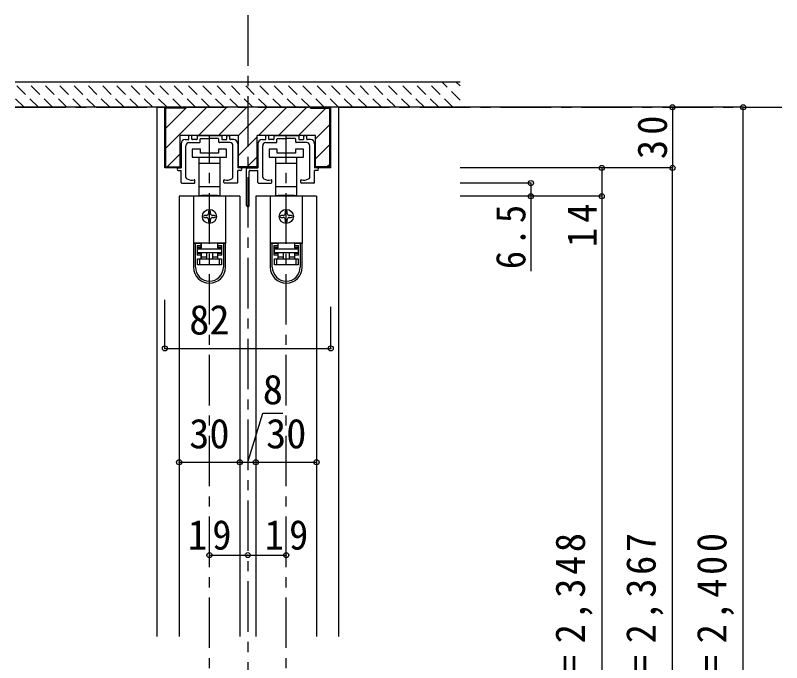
# Model space of a CAD drawing. Units: millimetres, scale not verified. Extents: x -973 to 977, y -718 to 696.
# Drawn here: x 175 to 554, y -322.8 to -2.5 of the extents above; entities that cross this region are included whole.
import ezdxf
from ezdxf.enums import TextEntityAlignment as Align

# ---------------------------------------------------------------- set-up
doc = ezdxf.new("R2010")
doc.units = ezdxf.units.MM
doc.header["$LTSCALE"] = 5
doc.header["$PDMODE"] = 32
doc.header["$PDSIZE"] = 2.5
doc.linetypes.add('CHAIN1', pattern=[8, 5, -1, 1, -1])
doc.linetypes.add('DASHED1', pattern=[1.8, 1.2, -0.6])
for name, color, linetype in [('0-1_通り芯', 4, 'CHAIN1'), ('0-4_枠', 3, 'Continuous'), ('0-6_扉', 6, 'Continuous'), ('0-7_金物', 7, 'Continuous'), ('0-A_文字', 7, 'Continuous'), ('0-B_寸法', 7, 'Continuous'), ('0-C_ハッチ', 4, 'Continuous')]:
    doc.layers.add(name, color=color, linetype=linetype)
doc.styles.add('ＭＳ ゴシック', font='')
doc.styles.get('ＭＳ ゴシック').set_extended_font_data('MS Gothic')

# ---------------------------------------------------------------- blocks, each defined once
blk = doc.blocks.new('下荷重(戸車)')
at = {"layer": '0-7_金物'}
for p, q in [((8.5, 37.107), (4.5, 37.107)), ((5.25, 30.107), (5.25, 33.107)), ((-5.25, 30.107), (0, 30.107)), ((0, 30.107), (5.25, 30.107)), ((5.25, 18.507), (5.25, 30.107)), ((0, 18.507), (-5.25, 18.507)), ((-5.25, 18.507), (-5.25, 14.107)), ((5.25, 18.507), (0, 18.507)), ((5.25, 14.107), (5.25, 18.507)), ((7.9, 13.807), (-7.9, 13.807)), ((-7.9, 13.807), (-7.9, -9.493)), ((-5.25, 14.107), (-4, 14.107)), ((-4, 14.107), (-4, 13.807)), ((4, 14.107), (-4, 14.107)), ((4, 14.107), (5.25, 14.107)), ((4, 13.807), (4, 14.107)), ((7.9, 13.807), (7.9, -9.493)), ((-1.5, 4.307), (-2.5, 4.307)), ((-0.5, 6.307), (-0.5, 5.307)), ((0.5, 5.307), (0.5, 6.307)), ((2.5, 4.307), (1.5, 4.307)), ((-2.5, 3.307), (-1.5, 3.307)), ((-0.5, 2.307), (-0.5, 1.307)), ((0.5, 1.307), (0.5, 2.307)), ((1.5, 3.307), (2.5, 3.307)), ((7.9, -9.493), (-7.9, -9.493)), ((-7.9, -9.493), (-7.9, -9.593)), ((-6.9, -9.593), (-7.9, -9.593)), ((-7.9, -9.593), (-7.9, -21.293)), ((-4.2, -9.593), (-6.9, -9.593)), ((-6.9, -21.293), (-6.9, -9.593)), ((-6.1, -10.593), (-6.1, -15.293)), ((-6.1, -10.593), (-4.2, -10.593)), ((-4.9, -9.593), (-4.9, -9.493)), ((-4.2, -9.593), (-4.2, -10.593)), ((-4, -11.693), (-4, -9.493)), ((4, -9.493), (4, -11.693)), ((6.9, -9.593), (4.2, -9.593)), ((4.2, -10.593), (4.2, -9.593)), ((4.2, -11.593), (4.2, -10.593)), ((4.2, -10.593), (6.1, -10.593)), ((4.9, -9.493), (4.9, -9.593)), ((6.1, -15.293), (6.1, -10.593)), ((6.9, -9.593), (6.9, -21.293)), ((7.9, -9.593), (6.9, -9.593)), ((7.9, -9.493), (7.9, -9.593)), ((7.9, -21.293), (7.9, -9.593)), ((-6.1, -14.293), (-4.2, -14.293)), ((-5.9, -11.693), (-5.9, -12.193)), ((-4, -11.693), (-5.9, -11.693)), ((-5.9, -12.193), (5.9, -12.193)), ((-5.9, -14.193), (-5.9, -12.193)), ((5.9, -14.193), (-5.9, -14.193)), ((-4.2, -14.293), (-4.2, -15.293)), ((-4, -16.193), (-4, -14.193)), ((-1.5, -14.193), (-1.5, -17.193)), ((1.5, -14.193), (1.5, -17.193)), ((5.9, -11.693), (4, -11.693)), ((6.1, -11.593), (4.2, -11.593)), ((5.9, -12.193), (5.9, -11.693)), ((5.9, -12.193), (5.9, -14.193)), ((-4.2, -15.293), (-6.1, -15.293)), ((-5.9, -17.193), (-4.9, -17.193)), ((-4.9, -17.193), (4.9, -17.193)), ((-4.9, -17.193), (-4.9, -20.193)), ((-4.2, -15.293), (-4.2, -17.193)), ((1.5, -16.193), (4, -16.193)), ((6.1, -15.293), (4.2, -15.293)), ((4.2, -17.193), (4.2, -15.293)), ((4.9, -17.193), (5.9, -17.193)), ((5.9, -17.193), (5.9, -20.193)), ((4.9, -20.193), (-4.9, -20.193))]:
    blk.add_line(p, q, dxfattribs=at)
for points in [[(-8.5, 33.107), (0, 33.107), (8.5, 33.107), (8.5, 37.107)], [(4.5, 37.107), (4.5, 35.107), (-4.5, 35.107), (-4.5, 37.107), (-8.5, 37.107), (-8.5, 33.107)], [(-5.25, 33.107), (-5.25, 30.107), (-5.25, 18.507)], [(-4.2, -10.593), (-4.2, -11.593), (-6.1, -11.593)], [(4, -14.193), (4, -16.193), (4, -17.193)], [(4.2, -15.293), (4.2, -14.293), (6.1, -14.293)], [(-4.9, -20.193), (-5.9, -20.193), (-5.9, -17.193)], [(-4, -17.193), (-4, -16.193), (-1.5, -16.193)], [(5.9, -20.193), (4.9, -20.193), (4.9, -17.193)]]:
    blk.add_lwpolyline(points, dxfattribs=at)
blk.add_circle((0, 3.807), 3.5, dxfattribs=at)
for centre, radius, start, end in [((-2.5, 3.807), 0.5, 90, 180), ((-2.5, 3.807), 0.5, 180, 270), ((-1.5, 5.307), 1, 270, 0), ((0, 6.307), 0.5, 90, 180), ((0, 6.307), 0.5, 0, 90), ((1.5, 5.307), 1, 180, 270), ((2.5, 3.807), 0.5, 0, 90), ((2.5, 3.807), 0.5, 270, 0), ((-1.5, 2.307), 1, 0, 90), ((0, 1.307), 0.5, 180, 270), ((0, 1.307), 0.5, 270, 0), ((1.5, 2.307), 1, 90, 180), ((0, -21.293), 7.9, 180, 0), ((0, -21.293), 6.9, 180, 0)]:
    blk.add_arc(centre, radius, start, end, dxfattribs=at)
blk = doc.blocks.new('03')
at = {"layer": '0-B_寸法'}
for p, q in [((-9.229, 7.776), (-9.229, 9.176)), ((-8.029, 9.476), (-8.929, 9.476)), ((-7.729, 7.776), (-7.729, 9.176)), ((-5.229, 9.176), (-5.229, 7.776)), ((-4.929, 9.476), (6.771, 9.476)), ((-3.729, 6.276), (-3.729, 7.676)), ((-3.429, 7.976), (0.621, 7.976)), ((0.921, 8.276), (0.621, 7.976)), ((0.921, 8.276), (1.221, 7.976)), ((5.271, 7.976), (1.221, 7.976)), ((5.571, 6.276), (5.571, 7.676)), ((7.071, 9.176), (7.071, 7.776)), ((9.571, 7.776), (9.571, 9.176)), ((9.871, 9.476), (10.771, 9.476)), ((11.071, 7.776), (11.071, 9.176)), ((-13.079, 5.476), (-13.079, -6.524)), ((-11.079, 7.476), (-9.529, 7.476)), ((-10.679, -11.096), (-10.679, 4.476)), ((-9.229, 5.976), (-4.029, 5.976)), ((-5.529, 7.476), (-7.429, 7.476)), ((11.071, 5.976), (5.871, 5.976)), ((7.371, 7.476), (9.271, 7.476)), ((12.921, 7.476), (11.371, 7.476)), ((12.521, -11.096), (12.521, 4.476)), ((14.921, 5.476), (14.921, -6.524)), ((-18.679, -25.124), (-18.679, -7.024)), ((-18.179, -6.524), (-13.079, -6.524)), ((16.321, -6.524), (14.921, -6.524)), ((-17.479, -25.124), (-17.479, -8.224)), ((-16.979, -7.724), (-13.079, -7.724)), ((-13.079, -13.724), (-13.079, -7.724)), ((16.321, -7.724), (14.921, -7.724)), ((14.921, -13.724), (14.921, -7.724)), ((-12.779, -14.024), (-6.529, -14.024)), ((-6.229, -13.724), (-6.229, -12.649)), ((8.071, -13.724), (8.071, -12.649)), ((14.621, -14.024), (8.371, -14.024))]:
    blk.add_line(p, q, dxfattribs=at)
for centre, radius, start, end in [((-9.529, 7.776), 0.3, 270, 0), ((-8.929, 9.176), 0.3, 90, 180), ((-8.029, 9.176), 0.3, 0, 90), ((-7.429, 7.776), 0.3, 180, 270), ((-5.529, 7.776), 0.3, 270, 0), ((-4.929, 9.176), 0.3, 90, 180), ((-3.429, 7.676), 0.3, 90, 180), ((5.271, 7.676), 0.3, 0, 90), ((6.771, 9.176), 0.3, 0, 90), ((7.371, 7.776), 0.3, 180, 270), ((9.271, 7.776), 0.3, 270, 0), ((9.871, 9.176), 0.3, 90, 180), ((10.771, 9.176), 0.3, 0, 90), ((11.371, 7.776), 0.3, 180, 270), ((-11.079, 5.476), 2, 90, 180), ((-9.229, 4.476), 1.5, 90, 180), ((-4.029, 6.276), 0.3, 270, 0), ((5.871, 6.276), 0.3, 180, 270), ((11.071, 4.476), 1.5, 0, 90), ((12.921, 5.476), 2, 0, 90), ((-18.179, -7.024), 0.5, 90, 180), ((16.321, -7.124), 0.6, 0, 90), ((16.321, -7.124), 0.6, 270, 0), ((-16.979, -8.224), 0.5, 90, 180), ((-9.679, -11.096), 1, 180, 243.25632), ((11.521, -11.096), 1, 296.74368, 0), ((-12.779, -13.724), 0.3, 180, 270), ((-7.879, -7.524), 5, 243.25632, 284.75682), ((-6.529, -12.649), 0.3, 0, 104.75682), ((-6.529, -13.724), 0.3, 270, 0), ((8.371, -12.649), 0.3, 75.24318, 180), ((8.371, -13.724), 0.3, 180, 270), ((9.721, -7.524), 5, 255.24318, 296.74368), ((14.621, -13.724), 0.3, 270, 0), ((-18.079, -25.124), 0.6, 180, 0)]:
    blk.add_arc(centre, radius, start, end, dxfattribs=at)
blk = doc.blocks.new('02')
at = {"layer": '0-B_寸法'}
for p, q in [((-10.15, 6.923), (-10.15, 8.323)), ((-8.95, 8.623), (-9.85, 8.623)), ((-8.65, 6.923), (-8.65, 8.323)), ((-6.15, 8.323), (-6.15, 6.923)), ((-5.85, 8.623), (5.85, 8.623)), ((6.15, 8.323), (6.15, 6.923)), ((8.65, 6.923), (8.65, 8.323)), ((8.95, 8.623), (9.85, 8.623)), ((10.15, 6.923), (10.15, 8.323)), ((-14, 4.623), (-14, -7.377)), ((-12, 6.623), (-10.45, 6.623)), ((-10.15, 5.123), (-4.95, 5.123)), ((-6.45, 6.623), (-8.35, 6.623)), ((-4.65, 5.423), (-4.65, 6.823)), ((-4.35, 7.123), (-0.3, 7.123)), ((0, 7.423), (-0.3, 7.123)), ((0, 7.423), (0.3, 7.123)), ((4.35, 7.123), (0.3, 7.123)), ((4.65, 5.423), (4.65, 6.823)), ((10.15, 5.123), (4.95, 5.123)), ((6.45, 6.623), (8.35, 6.623)), ((12, 6.623), (10.45, 6.623)), ((14, 4.623), (14, -7.377)), ((-11.6, -11.949), (-11.6, 3.623)), ((11.6, -11.949), (11.6, 3.623)), ((-15.4, -7.377), (-14, -7.377)), ((15.4, -7.377), (14, -7.377)), ((-15.4, -8.577), (-14, -8.577)), ((-14, -14.577), (-14, -8.577)), ((15.4, -8.577), (14, -8.577)), ((14, -14.577), (14, -8.577)), ((-13.7, -14.877), (-7.45, -14.877)), ((-7.15, -14.577), (-7.15, -13.502)), ((7.15, -14.577), (7.15, -13.502)), ((13.7, -14.877), (7.45, -14.877))]:
    blk.add_line(p, q, dxfattribs=at)
for centre, radius, start, end in [((-9.85, 8.323), 0.3, 90, 180), ((-8.95, 8.323), 0.3, 0, 90), ((-5.85, 8.323), 0.3, 90, 180), ((5.85, 8.323), 0.3, 0, 90), ((8.95, 8.323), 0.3, 90, 180), ((9.85, 8.323), 0.3, 0, 90), ((-12, 4.623), 2, 90, 180), ((-10.15, 3.623), 1.5, 90, 180), ((-10.45, 6.923), 0.3, 270, 0), ((-8.35, 6.923), 0.3, 180, 270), ((-6.45, 6.923), 0.3, 270, 0), ((-4.95, 5.423), 0.3, 270, 0), ((-4.35, 6.823), 0.3, 90, 180), ((4.35, 6.823), 0.3, 0, 90), ((4.95, 5.423), 0.3, 180, 270), ((6.45, 6.923), 0.3, 180, 270), ((8.35, 6.923), 0.3, 270, 0), ((10.45, 6.923), 0.3, 180, 270), ((10.15, 3.623), 1.5, 0, 90), ((12, 4.623), 2, 0, 90), ((-15.4, -7.977), 0.6, 90, 180), ((15.4, -7.977), 0.6, 0, 90), ((-15.4, -7.977), 0.6, 180, 270), ((15.4, -7.977), 0.6, 270, 0), ((-13.7, -14.577), 0.3, 180, 270), ((-10.6, -11.949), 1, 180, 243.25632), ((-8.8, -8.377), 5, 243.25632, 284.75682), ((-7.45, -13.502), 0.3, 0, 104.75682), ((-7.45, -14.577), 0.3, 270, 0), ((7.45, -13.502), 0.3, 75.24318, 180), ((7.45, -14.577), 0.3, 180, 270), ((8.8, -8.377), 5, 255.24318, 296.74368), ((10.6, -11.949), 1, 296.74368, 0), ((13.7, -14.577), 0.3, 270, 0)]:
    blk.add_arc(centre, radius, start, end, dxfattribs=at)

msp = doc.modelspace()

# ---------------------------------------------------------------- linework, layer by layer
at = {"layer": '0-1_通り芯'}
for p, q in [((289.986, -2.5), (289.986, -577.5)), ((174.986, -48), (553.986, -48)), ((270.986, -555.5), (270.986, -62)), ((308.986, -555.5), (308.986, -62))]:
    msp.add_line(p, q, dxfattribs=at)
at = {"layer": '0-4_枠', "color": 4}
for p, q in [((244.986, -48), (248.986, -48)), ((244.986, -48), (244.986, -309.75)), ((334.986, -48), (330.986, -48)), ((334.986, -309.75), (334.986, -48))]:
    msp.add_line(p, q, dxfattribs=at)
at = {"layer": '0-4_枠'}
for p, q in [((248.986, -78), (248.986, -48)), ((330.986, -48), (248.986, -48)), ((249.486, -77.5), (249.486, -48.5)), ((258.986, -48.5), (249.486, -48.5)), ((258.986, -48.5), (258.986, -48)), ((320.986, -48.5), (320.986, -48)), ((320.986, -48.5), (330.486, -48.5)), ((330.486, -77.5), (330.486, -48.5)), ((330.986, -78), (330.986, -48)), ((256.586, -78), (256.586, -62)), ((285.386, -62), (256.586, -62)), ((285.386, -78), (285.386, -62)), ((294.586, -78), (294.586, -62)), ((323.386, -62), (294.586, -62)), ((323.386, -78), (323.386, -62)), ((256.586, -78), (248.986, -78)), ((249.486, -77.5), (256.586, -77.5)), ((294.586, -77.5), (285.386, -77.5)), ((294.586, -78), (285.386, -78)), ((330.486, -77.5), (323.386, -77.5)), ((330.986, -78), (323.386, -78))]:
    msp.add_line(p, q, dxfattribs=at)
at = {"layer": '0-6_扉'}
for p, q in [((285.986, -92), (255.986, -92)), ((255.986, -92), (255.986, -309.75)), ((285.986, -92), (285.986, -309.75)), ((323.986, -92), (293.986, -92)), ((293.986, -92), (293.986, -309.75)), ((323.986, -92), (323.986, -309.75))]:
    msp.add_line(p, q, dxfattribs=at)
at = {"layer": '0-7_金物', "color": 6}
msp.add_line((323.986, -92), (293.986, -92), dxfattribs=at)
at = {"layer": '0-B_寸法', "color": 2}
for p, q in [((294.877, -35.5), (174.986, -35.5)), ((394.986, -35.5), (294.877, -35.5)), ((394.986, -48), (174.986, -48))]:
    msp.add_line(p, q, dxfattribs=at)
at = {"layer": '0-B_寸法', "color": 4, "linetype": 'DASHED1'}
for p, q in [((186.374, -48), (174.986, -36.612)), ((193.445, -48), (180.945, -35.5)), ((200.516, -48), (188.016, -35.5)), ((207.587, -48), (195.087, -35.5)), ((214.658, -48), (202.158, -35.5)), ((221.729, -48), (209.229, -35.5)), ((228.8, -48), (216.3, -35.5)), ((235.871, -48), (223.371, -35.5)), ((242.942, -48), (230.442, -35.5)), ((250.013, -48), (237.513, -35.5)), ((257.085, -48), (244.585, -35.5)), ((264.156, -48), (251.656, -35.5)), ((271.227, -48), (258.727, -35.5)), ((278.298, -48), (265.798, -35.5)), ((285.369, -48), (272.869, -35.5)), ((292.44, -48), (279.94, -35.5)), ((299.511, -48), (287.011, -35.5)), ((306.582, -48), (294.082, -35.5)), ((313.653, -48), (301.153, -35.5)), ((320.724, -48), (308.224, -35.5)), ((327.795, -48), (315.295, -35.5)), ((334.866, -48), (322.366, -35.5)), ((341.937, -48), (329.437, -35.5)), ((349.008, -48), (336.508, -35.5)), ((356.08, -48), (343.58, -35.5)), ((363.151, -48), (350.651, -35.5)), ((370.222, -48), (357.722, -35.5)), ((377.293, -48), (364.793, -35.5)), ((384.364, -48), (371.864, -35.5)), ((391.435, -48), (378.935, -35.5)), ((394.986, -44.48), (386.006, -35.5)), ((394.986, -37.409), (393.077, -35.5)), ((179.303, -48), (174.986, -43.684))]:
    msp.add_line(p, q, dxfattribs=at)
at = {"layer": '0-B_寸法', "color": 4}
for p, q in [((534.986, -48), (394.986, -48)), ((499.986, -48), (499.986, -78)), ((534.986, -555.5), (534.986, -48)), ((499.986, -78), (394.986, -78)), ((464.986, -78), (464.986, -92)), ((499.986, -552.5), (499.986, -78)), ((429.986, -85.5), (394.986, -85.5)), ((429.986, -85.5), (429.986, -128.994)), ((464.986, -92), (394.986, -92)), ((464.986, -92), (464.986, -547.5)), ((248.986, -167.304), (248.986, -143.246)), ((330.986, -167.304), (330.986, -146.746)), ((248.986, -167.304), (330.986, -167.304)), ((255.986, -223.624), (323.986, -223.624)), ((270.986, -269.56), (289.986, -269.56)), ((289.986, -269.56), (308.986, -269.56))]:
    msp.add_line(p, q, dxfattribs=at)
msp.add_lwpolyline([(289.986, -223.624), (297.354, -199.317), (307.358, -199.317)], dxfattribs=at)
at = {"layer": '0-B_寸法'}
for p in [(499.986, -48), (534.986, -48), (464.986, -78), (499.986, -78), (429.986, -85.5), (429.986, -92), (464.986, -92), (248.986, -167.304), (330.986, -167.304), (255.986, -223.624), (285.986, -223.624), (293.986, -223.624), (323.986, -223.624), (270.986, -269.56), (289.986, -269.56), (308.986, -269.56)]:
    msp.add_point(p, dxfattribs=at)
at = {"layer": '0-C_ハッチ'}
for p, q in [((249.486, -58.271), (259.757, -48)), ((249.486, -68.171), (269.657, -48)), ((265.556, -62), (279.556, -48)), ((275.456, -62), (289.456, -48)), ((285.355, -62), (299.355, -48)), ((295.255, -62), (309.255, -48)), ((305.154, -62), (319.154, -48)), ((315.054, -62), (328.554, -48.5)), ((323.386, -63.567), (330.486, -56.467)), ((285.386, -71.869), (294.586, -62.669)), ((323.386, -73.467), (330.486, -66.367)), ((256.586, -70.97), (250.056, -77.5)), ((289.654, -77.5), (294.586, -72.568)), ((330.486, -76.266), (329.252, -77.5))]:
    msp.add_line(p, q, dxfattribs=at)

# ---------------------------------------------------------------- block references
at = {"layer": '0-7_金物'}
for name, p in [('02', (270.986, -70.623)), ('03', (308.065, -71.476)), ('下荷重(戸車)', (270.986, -105.807)), ('下荷重(戸車)', (308.986, -105.807))]:
    msp.add_blockref(name, p, dxfattribs=at)

# ---------------------------------------------------------------- texts
at = {"layer": '0-A_文字', "char_height": 14.66, "attachment_point": 7, "rotation": 90, "style": 'ＭＳ ゴシック'}
for s, insert in [('\\T1.19;\\W0.95;ＤＨ＝2,348', (460.476, -381)), ('\\T1.19;\\W0.95;枠内＝2,367', (495.476, -381)), ('\\T1.19;\\W0.95;枠外＝2,400', (530.476, -381))]:
    msp.add_mtext(s, dxfattribs=dict(at, insert=insert))
at = {"layer": '0-B_寸法', "style": 'ＭＳ ゴシック'}
for s, p in [('82', (260.986, -164.804)), ('8', (297.356, -199.317)), ('30', (260.986, -221.124)), ('30', (298.986, -221.124))]:
    msp.add_text(s, height=14.66, dxfattribs=at).set_placement(p, align=Align.BOTTOM_LEFT)
at = {"layer": '0-B_寸法', "char_height": 14.66, "attachment_point": 7, "rotation": 90, "style": 'ＭＳ ゴシック'}
for s, insert in [('\\T1.27;\\W0.95;30', (497.486, -73.625)), ('\\T1.27;\\W0.9;6.5', (427.486, -128.062)), ('\\T1.27;\\W0.95;14', (462.486, -117.177))]:
    msp.add_mtext(s, dxfattribs=dict(at, insert=insert))
at = {"layer": '0-B_寸法', "char_height": 14.66, "attachment_point": 7, "style": 'ＭＳ ゴシック'}
for insert in [(260.361, -267.06), (298.361, -267.06)]:
    msp.add_mtext('\\T1.27;\\W0.95;19', dxfattribs=dict(at, insert=insert))

doc.saveas('drawing.dxf')
